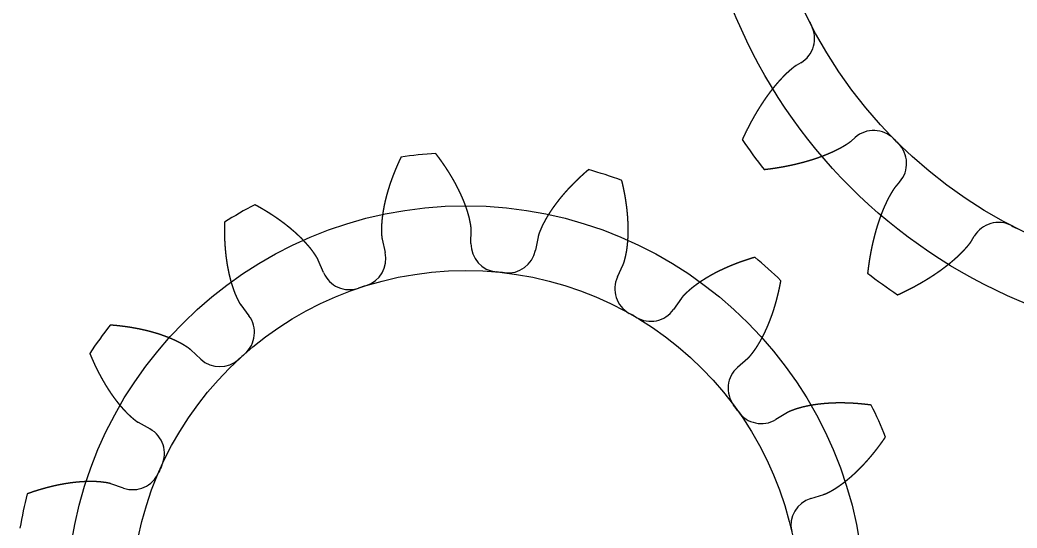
# Model space of a CAD drawing. Header units: centimetres. Extents: x -1.1 to 9, y -1.1 to 9.2.
# Drawn here: x -1.13 to 4.49, y 1.84 to 4.7 of the extents above; entities that cross this region are included whole.
import ezdxf

# ---------------------------------------------------------------- set-up
doc = ezdxf.new("R2010")
doc.units = ezdxf.units.CM
doc.header["$MEASUREMENT"] = 0
for name, color, linetype in [('Spur Gear (15 teeth)_Sketch1', 7, 'Continuous'), ('Spur Gear (15 teeth)_Sketch2', 7, 'Continuous'), ('Spur Gear (15 teeth)_Sketch3', 7, 'Continuous'), ('Spur Gear (20 teeth)_Sketch1', 7, 'Continuous'), ('Spur Gear (20 teeth)_Sketch3', 7, 'Continuous'), ('Untitled v2_Sketch1', 7, 'Continuous')]:
    doc.layers.add(name, color=color, linetype=linetype)

# ---------------------------------------------------------------- blocks, each defined once
blk = doc.blocks.new('SpurGear(20teeth)')
at = {"layer": 'Spur Gear (20 teeth)_Sketch1'}
blk.add_circle((0, 0), 2.6349, dxfattribs=at)
at = {"layer": 'Spur Gear (20 teeth)_Sketch3'}
blk.add_circle((0, 0), 3, dxfattribs=at)
blk = doc.blocks.new('SpurGear(15teeth)')
at = {"layer": 'Spur Gear (15 teeth)_Sketch1'}
for radius in [1.8849, 0.2]:
    blk.add_circle((0, 0), radius, dxfattribs=at)
blk.add_point((0, 0), dxfattribs=at)
at = {"layer": 'Spur Gear (15 teeth)_Sketch2'}
for p, q in [((1.8705, 0.2249), (2.0992, 0.2523)), ((1.8705, -0.2249), (1.8705, 0.2249)), ((1.8705, -0.2249), (2.0992, -0.2523))]:
    blk.add_line(p, q, dxfattribs=at)
blk.add_arc((0, 0), 2.55, 357.7877, 2.2123, dxfattribs=at)
for points in [[(2.0992, 0.2523), (2.1005, 0.2525), (2.1031, 0.2527), (2.1069, 0.253), (2.1121, 0.2532), (2.1185, 0.2531), (2.125, 0.2528), (2.1315, 0.2524), (2.138, 0.2519), (2.1445, 0.2514), (2.151, 0.2508), (2.1575, 0.2501), (2.164, 0.2494), (2.1705, 0.2485), (2.177, 0.2476), (2.1835, 0.2465), (2.19, 0.2454), (2.1966, 0.2442), (2.2031, 0.2429), (2.2096, 0.2416), (2.2161, 0.2402), (2.2226, 0.2388), (2.2291, 0.2373), (2.2356, 0.2357), (2.2421, 0.2341), (2.2486, 0.2324), (2.2551, 0.2306), (2.2616, 0.2288), (2.2681, 0.227), (2.2746, 0.225), (2.2811, 0.2231), (2.2876, 0.2211), (2.2941, 0.219), (2.3005, 0.2169), (2.307, 0.2147), (2.3135, 0.2124), (2.3199, 0.2102), (2.3264, 0.2078), (2.3328, 0.2054), (2.3393, 0.203), (2.3457, 0.2005), (2.3522, 0.198), (2.3586, 0.1955), (2.365, 0.1928), (2.3714, 0.1902), (2.3779, 0.1875), (2.3843, 0.1847), (2.3907, 0.1819), (2.397, 0.1791), (2.4034, 0.1762), (2.4098, 0.1733), (2.4162, 0.1703), (2.4226, 0.1673), (2.4289, 0.1642), (2.4353, 0.1611), (2.4416, 0.158), (2.4479, 0.1548), (2.4543, 0.1516), (2.4606, 0.1483), (2.4669, 0.145), (2.4732, 0.1417), (2.4795, 0.1383), (2.4858, 0.1349), (2.492, 0.1314), (2.4983, 0.1279), (2.5046, 0.1243), (2.5108, 0.1208), (2.5171, 0.1171), (2.5233, 0.1135), (2.5295, 0.1098), (2.5357, 0.106), (2.5407, 0.103), (2.5444, 0.1007), (2.5469, 0.0992), (2.5481, 0.0984)], [(2.0992, -0.2523), (2.1005, -0.2525), (2.1031, -0.2527), (2.1069, -0.253), (2.1121, -0.2532), (2.1185, -0.2531), (2.125, -0.2528), (2.1315, -0.2524), (2.138, -0.2519), (2.1445, -0.2514), (2.151, -0.2508), (2.1575, -0.2501), (2.164, -0.2494), (2.1705, -0.2485), (2.177, -0.2476), (2.1835, -0.2465), (2.19, -0.2454), (2.1966, -0.2442), (2.2031, -0.2429), (2.2096, -0.2416), (2.2161, -0.2402), (2.2226, -0.2388), (2.2291, -0.2373), (2.2356, -0.2357), (2.2421, -0.2341), (2.2486, -0.2324), (2.2551, -0.2306), (2.2616, -0.2288), (2.2681, -0.227), (2.2746, -0.225), (2.2811, -0.2231), (2.2876, -0.2211), (2.2941, -0.219), (2.3005, -0.2169), (2.307, -0.2147), (2.3135, -0.2124), (2.3199, -0.2102), (2.3264, -0.2078), (2.3328, -0.2054), (2.3393, -0.203), (2.3457, -0.2005), (2.3522, -0.198), (2.3586, -0.1955), (2.365, -0.1928), (2.3714, -0.1902), (2.3779, -0.1875), (2.3843, -0.1847), (2.3907, -0.1819), (2.397, -0.1791), (2.4034, -0.1762), (2.4098, -0.1733), (2.4162, -0.1703), (2.4226, -0.1673), (2.4289, -0.1642), (2.4353, -0.1611), (2.4416, -0.158), (2.4479, -0.1548), (2.4543, -0.1516), (2.4606, -0.1483), (2.4669, -0.145), (2.4732, -0.1417), (2.4795, -0.1383), (2.4858, -0.1349), (2.492, -0.1314), (2.4983, -0.1279), (2.5046, -0.1243), (2.5108, -0.1208), (2.5171, -0.1171), (2.5233, -0.1135), (2.5295, -0.1098), (2.5357, -0.106), (2.5407, -0.103), (2.5444, -0.1007), (2.5469, -0.0992), (2.5481, -0.0984)]]:
    blk.add_open_spline(points, degree=5, dxfattribs=at)
blk.add_point((0, 0), dxfattribs=at)
at = {"layer": 'Spur Gear (15 teeth)_Sketch3'}
blk.add_circle((0, 0), 2.25, dxfattribs=at)
blk.add_point((0, 0), dxfattribs=at)

msp = doc.modelspace()

# ---------------------------------------------------------------- linework, layer by layer
at = {"layer": 'Untitled v2_Sketch1'}
for p, q in [((3.2688, 4.4609, 1.4843), (3.243, 4.4456, 1.4843)), ((3.5522, 4.02, 1.4843), (3.5747, 4.0398, 1.4843)), ((3.8255, 3.789, 1.4843), (3.8057, 3.7665, 1.4843)), ((1.4087, 3.4422, 1.4843), (1.4098, 3.5191, 1.4843)), ((0.9079, 3.4664, 1.4843), (0.925, 3.3914, 1.4843)), ((1.787, 3.4795, 1.4843), (1.7721, 3.4041, 1.4843)), ((4.2313, 3.4572, 1.4843), (4.2466, 3.483, 1.4843)), ((0.5775, 3.2785, 1.4843), (0.5472, 3.3492, 1.4843)), ((2.2347, 3.2538, 1.4843), (2.2669, 3.3235, 1.4843)), ((0.1102, 3.0969, 1.4843), (0.1563, 3.0353, 1.4843)), ((2.5954, 3.1339, 1.4843), (2.5511, 3.0711, 1.4843)), ((-0.1153, 2.7908, 1.4843), (-0.1717, 2.8431, 1.4843)), ((2.9125, 2.7456, 1.4843), (2.9704, 2.7962, 1.4843)), ((3.1934, 2.4894, 1.4843), (3.1273, 2.45, 1.4843)), ((-0.4683, 2.4348, 1.4843), (-0.4012, 2.3973, 1.4843)), ((-0.5498, 2.0635, 1.4843), (-0.6226, 2.0883, 1.4843)), ((3.3252, 2.0057, 1.4843), (3.3986, 2.0284, 1.4843))]:
    msp.add_line(p, q, dxfattribs=at)
for centre, radius, start, end in [((3.1878, 4.5974, 1.4843), 0.1588, 300.6748, 27.3882), ((5.6683, 5.8826, 1.4843), 2.6349, 206.6118, 207.3882), ((3.6795, 3.9206, 1.4843), 0.1588, 44.6118, 131.3252), ((5.6683, 5.8826, 1.4843), 3.3, 214.1903, 217.8097), ((5.6683, 5.8826, 1.4843), 2.6349, 224.6118, 225.3882), ((3.7063, 3.8938, 1.4843), 0.1588, 318.6748, 45.3882), ((1.3783, 1.4051, 1.4843), 2.55, 93.7877, 98.2123), ((1.3783, 1.4051, 1.4843), 2.55, 69.7877, 74.2123), ((1.3783, 1.4051, 1.4843), 2.55, 117.7877, 122.2123), ((4.3832, 3.402, 1.4843), 0.1588, 62.6118, 149.3252), ((5.6683, 5.8826, 1.4843), 2.6349, 242.6118, 243.3882), ((1.5674, 3.44, 1.4843), 0.1588, 179.1755, 264.6898), ((0.7702, 3.3562, 1.4843), 0.1587, 287.3102, 12.8245), ((1.6164, 3.4348, 1.4843), 0.1588, 263.3102, 348.8245), ((1.3783, 1.4051, 1.4843), 2.55, 45.7877, 50.2123), ((0.7234, 3.341, 1.4843), 0.1588, 203.1755, 288.6898), ((1.3783, 1.4051, 1.4843), 1.8849, 83.3102, 84.6898), ((5.6683, 5.8826, 1.4843), 3.3, 232.1903, 235.8097), ((2.3787, 3.1871, 1.4843), 0.1587, 155.1755, 240.6898), ((1.3783, 1.4051, 1.4843), 1.8849, 107.3102, 108.6898), ((1.3783, 1.4051, 1.4843), 1.8849, 59.3102, 60.6898), ((2.4213, 3.1625, 1.4843), 0.1587, 239.3102, 324.8245), ((1.3783, 1.4051, 1.4843), 2.55, 141.7877, 146.2123), ((0.0292, 2.9402, 1.4843), 0.1587, 311.3102, 36.8245), ((1.3783, 1.4051, 1.4843), 1.8849, 131.3102, 132.6898), ((-0.0074, 2.9072, 1.4843), 0.1588, 227.1755, 312.6898), ((3.0171, 2.6261, 1.4843), 0.1587, 131.1755, 216.6898), ((1.3783, 1.4051, 1.4843), 1.8849, 35.3102, 36.6898), ((1.3783, 1.4051, 1.4843), 2.55, 21.7877, 26.2123), ((3.046, 2.5863, 1.4843), 0.1588, 215.3102, 300.8245), ((-0.4786, 2.2587, 1.4843), 0.1587, 335.3102, 60.8245), ((-0.4986, 2.2138, 1.4843), 0.1588, 251.1755, 336.6898), ((1.3783, 1.4051, 1.4843), 1.8849, 155.3102, 156.6898), ((1.3783, 1.4051, 1.4843), 2.55, 165.7877, 170.2123), ((3.372, 1.854, 1.4843), 0.1588, 107.1755, 192.6898)]:
    msp.add_arc(centre, radius, start, end, dxfattribs=at)
for points in [[(3.243, 4.4456, 1.4843), (3.2417, 4.4449, 1.4843), (3.2393, 4.4434, 1.4843), (3.2358, 4.4411, 1.4843), (3.2311, 4.4378, 1.4843), (3.2255, 4.4335, 1.4843), (3.22, 4.429, 1.4843), (3.2145, 4.4244, 1.4843), (3.2091, 4.4197, 1.4843), (3.2037, 4.415, 1.4843), (3.1984, 4.4103, 1.4843), (3.1931, 4.4055, 1.4843), (3.1878, 4.4006, 1.4843), (3.1826, 4.3957, 1.4843), (3.1775, 4.3906, 1.4843), (3.1724, 4.3855, 1.4843), (3.1674, 4.3803, 1.4843), (3.1624, 4.3751, 1.4843), (3.1574, 4.3698, 1.4843), (3.1525, 4.3645, 1.4843), (3.1476, 4.3591, 1.4843), (3.1427, 4.3537, 1.4843), (3.1379, 4.3482, 1.4843), (3.1331, 4.3427, 1.4843), (3.1284, 4.3371, 1.4843), (3.1237, 4.3315, 1.4843), (3.119, 4.3258, 1.4843), (3.1144, 4.3201, 1.4843), (3.1098, 4.3144, 1.4843), (3.1053, 4.3086, 1.4843), (3.1007, 4.3028, 1.4843), (3.0962, 4.2969, 1.4843), (3.0918, 4.291, 1.4843), (3.0874, 4.285, 1.4843), (3.083, 4.2791, 1.4843), (3.0786, 4.273, 1.4843), (3.0743, 4.267, 1.4843), (3.07, 4.2609, 1.4843), (3.0657, 4.2548, 1.4843), (3.0615, 4.2486, 1.4843), (3.0573, 4.2424, 1.4843), (3.0531, 4.2362, 1.4843), (3.049, 4.2299, 1.4843), (3.0449, 4.2236, 1.4843), (3.0408, 4.2173, 1.4843), (3.0367, 4.2109, 1.4843), (3.0327, 4.2045, 1.4843), (3.0287, 4.1981, 1.4843), (3.0248, 4.1916, 1.4843), (3.0208, 4.1852, 1.4843), (3.0169, 4.1786, 1.4843), (3.0131, 4.1721, 1.4843), (3.0092, 4.1655, 1.4843), (3.0054, 4.1589, 1.4843), (3.0017, 4.1523, 1.4843), (2.9979, 4.1456, 1.4843), (2.9942, 4.1389, 1.4843), (2.9905, 4.1322, 1.4843), (2.9868, 4.1254, 1.4843), (2.9832, 4.1187, 1.4843), (2.9796, 4.1118, 1.4843), (2.976, 4.105, 1.4843), (2.9725, 4.0982, 1.4843), (2.969, 4.0913, 1.4843), (2.9655, 4.0844, 1.4843), (2.962, 4.0774, 1.4843), (2.9586, 4.0705, 1.4843), (2.9552, 4.0635, 1.4843), (2.9518, 4.0565, 1.4843), (2.9485, 4.0494, 1.4843), (2.9452, 4.0424, 1.4843), (2.9425, 4.0367, 1.4843), (2.9406, 4.0324, 1.4843), (2.9393, 4.0296, 1.4843), (2.9386, 4.0282, 1.4843)], [(3.0611, 3.8595, 1.4843), (3.0627, 3.8597, 1.4843), (3.0658, 3.8601, 1.4843), (3.0705, 3.8606, 1.4843), (3.0767, 3.8614, 1.4843), (3.0844, 3.8623, 1.4843), (3.0921, 3.8633, 1.4843), (3.0998, 3.8644, 1.4843), (3.1075, 3.8655, 1.4843), (3.1152, 3.8666, 1.4843), (3.1229, 3.8677, 1.4843), (3.1305, 3.8689, 1.4843), (3.1382, 3.8701, 1.4843), (3.1458, 3.8714, 1.4843), (3.1534, 3.8726, 1.4843), (3.161, 3.874, 1.4843), (3.1686, 3.8753, 1.4843), (3.1761, 3.8767, 1.4843), (3.1836, 3.8782, 1.4843), (3.1911, 3.8796, 1.4843), (3.1986, 3.8811, 1.4843), (3.2061, 3.8827, 1.4843), (3.2136, 3.8842, 1.4843), (3.221, 3.8859, 1.4843), (3.2285, 3.8875, 1.4843), (3.2359, 3.8892, 1.4843), (3.2432, 3.8909, 1.4843), (3.2506, 3.8927, 1.4843), (3.2579, 3.8945, 1.4843), (3.2653, 3.8964, 1.4843), (3.2726, 3.8982, 1.4843), (3.2799, 3.9002, 1.4843), (3.2871, 3.9021, 1.4843), (3.2944, 3.9041, 1.4843), (3.3016, 3.9062, 1.4843), (3.3088, 3.9082, 1.4843), (3.3159, 3.9104, 1.4843), (3.3231, 3.9125, 1.4843), (3.3302, 3.9147, 1.4843), (3.3373, 3.917, 1.4843), (3.3444, 3.9193, 1.4843), (3.3514, 3.9216, 1.4843), (3.3584, 3.924, 1.4843), (3.3654, 3.9264, 1.4843), (3.3724, 3.9288, 1.4843), (3.3793, 3.9314, 1.4843), (3.3863, 3.9339, 1.4843), (3.3931, 3.9365, 1.4843), (3.4, 3.9391, 1.4843), (3.4068, 3.9418, 1.4843), (3.4136, 3.9446, 1.4843), (3.4204, 3.9473, 1.4843), (3.4271, 3.9502, 1.4843), (3.4338, 3.9531, 1.4843), (3.4404, 3.956, 1.4843), (3.4471, 3.959, 1.4843), (3.4537, 3.962, 1.4843), (3.4602, 3.9651, 1.4843), (3.4667, 3.9682, 1.4843), (3.4732, 3.9714, 1.4843), (3.4797, 3.9747, 1.4843), (3.486, 3.978, 1.4843), (3.4924, 3.9814, 1.4843), (3.4986, 3.9849, 1.4843), (3.5048, 3.9885, 1.4843), (3.511, 3.9921, 1.4843), (3.5171, 3.9958, 1.4843), (3.5232, 3.9995, 1.4843), (3.5293, 4.0032, 1.4843), (3.5353, 4.0071, 1.4843), (3.5411, 4.0111, 1.4843), (3.5457, 4.0145, 1.4843), (3.549, 4.0172, 1.4843), (3.5511, 4.019, 1.4843), (3.5522, 4.02, 1.4843)], [(1.4098, 3.5191, 1.4843), (1.4098, 3.5204, 1.4843), (1.4098, 3.523, 1.4843), (1.4097, 3.5269, 1.4843), (1.4093, 3.532, 1.4843), (1.4086, 3.5385, 1.4843), (1.4076, 3.5449, 1.4843), (1.4065, 3.5513, 1.4843), (1.4054, 3.5577, 1.4843), (1.4041, 3.5641, 1.4843), (1.4029, 3.5705, 1.4843), (1.4015, 3.5769, 1.4843), (1.4001, 3.5833, 1.4843), (1.3986, 3.5897, 1.4843), (1.3969, 3.596, 1.4843), (1.3952, 3.6024, 1.4843), (1.3934, 3.6088, 1.4843), (1.3915, 3.6151, 1.4843), (1.3896, 3.6215, 1.4843), (1.3876, 3.6278, 1.4843), (1.3856, 3.6341, 1.4843), (1.3834, 3.6405, 1.4843), (1.3813, 3.6468, 1.4843), (1.379, 3.6531, 1.4843), (1.3767, 3.6594, 1.4843), (1.3744, 3.6657, 1.4843), (1.3719, 3.6719, 1.4843), (1.3695, 3.6782, 1.4843), (1.3669, 3.6845, 1.4843), (1.3643, 3.6907, 1.4843), (1.3617, 3.697, 1.4843), (1.359, 3.7032, 1.4843), (1.3563, 3.7094, 1.4843), (1.3535, 3.7157, 1.4843), (1.3506, 3.7219, 1.4843), (1.3477, 3.7281, 1.4843), (1.3448, 3.7343, 1.4843), (1.3418, 3.7404, 1.4843), (1.3388, 3.7466, 1.4843), (1.3357, 3.7528, 1.4843), (1.3325, 3.7589, 1.4843), (1.3294, 3.765, 1.4843), (1.3261, 3.7712, 1.4843), (1.3229, 3.7773, 1.4843), (1.3195, 3.7834, 1.4843), (1.3162, 3.7895, 1.4843), (1.3128, 3.7956, 1.4843), (1.3093, 3.8016, 1.4843), (1.3058, 3.8077, 1.4843), (1.3023, 3.8138, 1.4843), (1.2987, 3.8198, 1.4843), (1.2951, 3.8258, 1.4843), (1.2914, 3.8318, 1.4843), (1.2877, 3.8378, 1.4843), (1.284, 3.8438, 1.4843), (1.2802, 3.8498, 1.4843), (1.2764, 3.8558, 1.4843), (1.2725, 3.8617, 1.4843), (1.2686, 3.8677, 1.4843), (1.2646, 3.8736, 1.4843), (1.2607, 3.8795, 1.4843), (1.2566, 3.8854, 1.4843), (1.2526, 3.8913, 1.4843), (1.2485, 3.8972, 1.4843), (1.2443, 3.9031, 1.4843), (1.2401, 3.9089, 1.4843), (1.2359, 3.9147, 1.4843), (1.2317, 3.9206, 1.4843), (1.2274, 3.9264, 1.4843), (1.223, 3.9322, 1.4843), (1.2187, 3.938, 1.4843), (1.2152, 3.9426, 1.4843), (1.2125, 3.946, 1.4843), (1.2107, 3.9483, 1.4843), (1.2098, 3.9495, 1.4843)], [(1.014, 3.9289, 1.4843), (1.0134, 3.9276, 1.4843), (1.0121, 3.925, 1.4843), (1.0103, 3.921, 1.4843), (1.0078, 3.9158, 1.4843), (1.0047, 3.9092, 1.4843), (1.0017, 3.9027, 1.4843), (0.9987, 3.8961, 1.4843), (0.9957, 3.8895, 1.4843), (0.9928, 3.8829, 1.4843), (0.99, 3.8763, 1.4843), (0.9871, 3.8697, 1.4843), (0.9843, 3.8631, 1.4843), (0.9816, 3.8565, 1.4843), (0.9789, 3.8499, 1.4843), (0.9762, 3.8433, 1.4843), (0.9736, 3.8367, 1.4843), (0.971, 3.83, 1.4843), (0.9684, 3.8234, 1.4843), (0.9659, 3.8168, 1.4843), (0.9635, 3.8101, 1.4843), (0.9611, 3.8035, 1.4843), (0.9587, 3.7969, 1.4843), (0.9564, 3.7902, 1.4843), (0.9541, 3.7836, 1.4843), (0.9518, 3.7769, 1.4843), (0.9496, 3.7703, 1.4843), (0.9475, 3.7636, 1.4843), (0.9453, 3.757, 1.4843), (0.9433, 3.7503, 1.4843), (0.9413, 3.7436, 1.4843), (0.9393, 3.737, 1.4843), (0.9374, 3.7303, 1.4843), (0.9355, 3.7236, 1.4843), (0.9336, 3.717, 1.4843), (0.9318, 3.7103, 1.4843), (0.9301, 3.7036, 1.4843), (0.9284, 3.697, 1.4843), (0.9268, 3.6903, 1.4843), (0.9252, 3.6837, 1.4843), (0.9236, 3.677, 1.4843), (0.9221, 3.6703, 1.4843), (0.9207, 3.6637, 1.4843), (0.9193, 3.657, 1.4843), (0.918, 3.6503, 1.4843), (0.9167, 3.6437, 1.4843), (0.9155, 3.637, 1.4843), (0.9143, 3.6304, 1.4843), (0.9132, 3.6237, 1.4843), (0.9121, 3.6171, 1.4843), (0.9111, 3.6104, 1.4843), (0.9102, 3.6038, 1.4843), (0.9093, 3.5972, 1.4843), (0.9085, 3.5905, 1.4843), (0.9077, 3.5839, 1.4843), (0.907, 3.5773, 1.4843), (0.9064, 3.5707, 1.4843), (0.9058, 3.5641, 1.4843), (0.9053, 3.5575, 1.4843), (0.9049, 3.5509, 1.4843), (0.9045, 3.5443, 1.4843), (0.9042, 3.5377, 1.4843), (0.9041, 3.5311, 1.4843), (0.904, 3.5246, 1.4843), (0.904, 3.5181, 1.4843), (0.9041, 3.5115, 1.4843), (0.9042, 3.505, 1.4843), (0.9044, 3.4985, 1.4843), (0.9047, 3.492, 1.4843), (0.9051, 3.4855, 1.4843), (0.9057, 3.4791, 1.4843), (0.9064, 3.474, 1.4843), (0.9071, 3.4702, 1.4843), (0.9076, 3.4676, 1.4843), (0.9079, 3.4664, 1.4843)], [(2.0721, 3.8589, 1.4843), (2.071, 3.8579, 1.4843), (2.0687, 3.856, 1.4843), (2.0654, 3.8532, 1.4843), (2.061, 3.8494, 1.4843), (2.0555, 3.8447, 1.4843), (2.0501, 3.8399, 1.4843), (2.0447, 3.8351, 1.4843), (2.0393, 3.8303, 1.4843), (2.034, 3.8255, 1.4843), (2.0287, 3.8206, 1.4843), (2.0234, 3.8157, 1.4843), (2.0182, 3.8108, 1.4843), (2.013, 3.8059, 1.4843), (2.0078, 3.801, 1.4843), (2.0027, 3.796, 1.4843), (1.9976, 3.791, 1.4843), (1.9925, 3.786, 1.4843), (1.9875, 3.781, 1.4843), (1.9825, 3.776, 1.4843), (1.9776, 3.7709, 1.4843), (1.9727, 3.7658, 1.4843), (1.9678, 3.7607, 1.4843), (1.963, 3.7556, 1.4843), (1.9582, 3.7505, 1.4843), (1.9534, 3.7453, 1.4843), (1.9487, 3.7401, 1.4843), (1.944, 3.7349, 1.4843), (1.9394, 3.7297, 1.4843), (1.9348, 3.7245, 1.4843), (1.9302, 3.7192, 1.4843), (1.9257, 3.7139, 1.4843), (1.9212, 3.7086, 1.4843), (1.9168, 3.7033, 1.4843), (1.9124, 3.698, 1.4843), (1.9081, 3.6926, 1.4843), (1.9038, 3.6872, 1.4843), (1.8995, 3.6818, 1.4843), (1.8953, 3.6764, 1.4843), (1.8911, 3.6709, 1.4843), (1.887, 3.6655, 1.4843), (1.8829, 3.66, 1.4843), (1.8789, 3.6545, 1.4843), (1.8749, 3.649, 1.4843), (1.871, 3.6434, 1.4843), (1.8671, 3.6379, 1.4843), (1.8633, 3.6323, 1.4843), (1.8595, 3.6267, 1.4843), (1.8558, 3.6211, 1.4843), (1.8521, 3.6154, 1.4843), (1.8485, 3.6098, 1.4843), (1.8449, 3.6041, 1.4843), (1.8414, 3.5984, 1.4843), (1.838, 3.5927, 1.4843), (1.8346, 3.5869, 1.4843), (1.8313, 3.5812, 1.4843), (1.828, 3.5754, 1.4843), (1.8248, 3.5696, 1.4843), (1.8217, 3.5638, 1.4843), (1.8186, 3.5579, 1.4843), (1.8155, 3.552, 1.4843), (1.8126, 3.5461, 1.4843), (1.8098, 3.5402, 1.4843), (1.8071, 3.5343, 1.4843), (1.8044, 3.5283, 1.4843), (1.8019, 3.5223, 1.4843), (1.7994, 3.5163, 1.4843), (1.7969, 3.5102, 1.4843), (1.7945, 3.5042, 1.4843), (1.7922, 3.4981, 1.4843), (1.7901, 3.492, 1.4843), (1.7887, 3.487, 1.4843), (1.7878, 3.4833, 1.4843), (1.7872, 3.4808, 1.4843), (1.787, 3.4795, 1.4843)], [(2.2669, 3.3235, 1.4843), (2.2675, 3.3247, 1.4843), (2.2685, 3.3271, 1.4843), (2.27, 3.3307, 1.4843), (2.2718, 3.3355, 1.4843), (2.2737, 3.3417, 1.4843), (2.2754, 3.3479, 1.4843), (2.277, 3.3542, 1.4843), (2.2786, 3.3606, 1.4843), (2.2801, 3.3669, 1.4843), (2.2815, 3.3733, 1.4843), (2.2829, 3.3797, 1.4843), (2.2842, 3.3861, 1.4843), (2.2854, 3.3925, 1.4843), (2.2865, 3.399, 1.4843), (2.2875, 3.4055, 1.4843), (2.2884, 3.4121, 1.4843), (2.2893, 3.4187, 1.4843), (2.2901, 3.4252, 1.4843), (2.2909, 3.4318, 1.4843), (2.2916, 3.4385, 1.4843), (2.2922, 3.4451, 1.4843), (2.2928, 3.4517, 1.4843), (2.2933, 3.4584, 1.4843), (2.2938, 3.4651, 1.4843), (2.2942, 3.4718, 1.4843), (2.2945, 3.4785, 1.4843), (2.2948, 3.4853, 1.4843), (2.295, 3.492, 1.4843), (2.2952, 3.4988, 1.4843), (2.2953, 3.5056, 1.4843), (2.2954, 3.5124, 1.4843), (2.2954, 3.5192, 1.4843), (2.2954, 3.526, 1.4843), (2.2953, 3.5328, 1.4843), (2.2952, 3.5397, 1.4843), (2.2951, 3.5465, 1.4843), (2.2948, 3.5534, 1.4843), (2.2946, 3.5602, 1.4843), (2.2942, 3.5671, 1.4843), (2.2939, 3.574, 1.4843), (2.2935, 3.5809, 1.4843), (2.293, 3.5878, 1.4843), (2.2925, 3.5947, 1.4843), (2.292, 3.6017, 1.4843), (2.2914, 3.6086, 1.4843), (2.2907, 3.6155, 1.4843), (2.2901, 3.6225, 1.4843), (2.2893, 3.6295, 1.4843), (2.2886, 3.6364, 1.4843), (2.2877, 3.6434, 1.4843), (2.2869, 3.6504, 1.4843), (2.286, 3.6574, 1.4843), (2.285, 3.6643, 1.4843), (2.2841, 3.6713, 1.4843), (2.283, 3.6783, 1.4843), (2.282, 3.6854, 1.4843), (2.2809, 3.6924, 1.4843), (2.2797, 3.6994, 1.4843), (2.2785, 3.7064, 1.4843), (2.2773, 3.7134, 1.4843), (2.276, 3.7205, 1.4843), (2.2747, 3.7275, 1.4843), (2.2733, 3.7345, 1.4843), (2.2719, 3.7416, 1.4843), (2.2705, 3.7486, 1.4843), (2.269, 3.7557, 1.4843), (2.2675, 3.7627, 1.4843), (2.2659, 3.7698, 1.4843), (2.2643, 3.7768, 1.4843), (2.2627, 3.7839, 1.4843), (2.2614, 3.7896, 1.4843), (2.2603, 3.7938, 1.4843), (2.2596, 3.7966, 1.4843), (2.2593, 3.798, 1.4843)], [(3.8057, 3.7665, 1.4843), (3.8048, 3.7654, 1.4843), (3.8029, 3.7632, 1.4843), (3.8003, 3.7599, 1.4843), (3.7969, 3.7554, 1.4843), (3.7928, 3.7495, 1.4843), (3.789, 3.7436, 1.4843), (3.7852, 3.7375, 1.4843), (3.7815, 3.7314, 1.4843), (3.7779, 3.7253, 1.4843), (3.7742, 3.7191, 1.4843), (3.7707, 3.7129, 1.4843), (3.7672, 3.7066, 1.4843), (3.7638, 3.7003, 1.4843), (3.7604, 3.6939, 1.4843), (3.7572, 3.6875, 1.4843), (3.754, 3.681, 1.4843), (3.7509, 3.6745, 1.4843), (3.7478, 3.6679, 1.4843), (3.7447, 3.6613, 1.4843), (3.7417, 3.6547, 1.4843), (3.7388, 3.6481, 1.4843), (3.7359, 3.6414, 1.4843), (3.7331, 3.6346, 1.4843), (3.7303, 3.6279, 1.4843), (3.7276, 3.6211, 1.4843), (3.7249, 3.6143, 1.4843), (3.7222, 3.6074, 1.4843), (3.7196, 3.6005, 1.4843), (3.7171, 3.5936, 1.4843), (3.7146, 3.5867, 1.4843), (3.7121, 3.5797, 1.4843), (3.7097, 3.5727, 1.4843), (3.7073, 3.5657, 1.4843), (3.705, 3.5586, 1.4843), (3.7027, 3.5516, 1.4843), (3.7005, 3.5445, 1.4843), (3.6983, 3.5373, 1.4843), (3.6961, 3.5302, 1.4843), (3.694, 3.523, 1.4843), (3.6919, 3.5158, 1.4843), (3.6899, 3.5086, 1.4843), (3.6879, 3.5014, 1.4843), (3.6859, 3.4941, 1.4843), (3.684, 3.4868, 1.4843), (3.6821, 3.4795, 1.4843), (3.6803, 3.4722, 1.4843), (3.6784, 3.4649, 1.4843), (3.6767, 3.4575, 1.4843), (3.6749, 3.4501, 1.4843), (3.6733, 3.4427, 1.4843), (3.6716, 3.4353, 1.4843), (3.67, 3.4278, 1.4843), (3.6684, 3.4204, 1.4843), (3.6669, 3.4129, 1.4843), (3.6654, 3.4054, 1.4843), (3.6639, 3.3979, 1.4843), (3.6625, 3.3904, 1.4843), (3.6611, 3.3828, 1.4843), (3.6597, 3.3752, 1.4843), (3.6584, 3.3677, 1.4843), (3.6571, 3.3601, 1.4843), (3.6558, 3.3524, 1.4843), (3.6546, 3.3448, 1.4843), (3.6534, 3.3372, 1.4843), (3.6523, 3.3295, 1.4843), (3.6512, 3.3218, 1.4843), (3.6501, 3.3141, 1.4843), (3.6491, 3.3064, 1.4843), (3.6481, 3.2987, 1.4843), (3.6471, 3.2909, 1.4843), (3.6464, 3.2847, 1.4843), (3.6458, 3.2801, 1.4843), (3.6454, 3.277, 1.4843), (3.6453, 3.2754, 1.4843)], [(0.5472, 3.3492, 1.4843), (0.5467, 3.3504, 1.4843), (0.5456, 3.3527, 1.4843), (0.544, 3.3562, 1.4843), (0.5415, 3.3608, 1.4843), (0.5382, 3.3663, 1.4843), (0.5347, 3.3718, 1.4843), (0.5311, 3.3772, 1.4843), (0.5275, 3.3826, 1.4843), (0.5237, 3.3879, 1.4843), (0.52, 3.3933, 1.4843), (0.5162, 3.3986, 1.4843), (0.5123, 3.4038, 1.4843), (0.5083, 3.4091, 1.4843), (0.5042, 3.4142, 1.4843), (0.5, 3.4193, 1.4843), (0.4958, 3.4244, 1.4843), (0.4915, 3.4294, 1.4843), (0.4871, 3.4344, 1.4843), (0.4827, 3.4394, 1.4843), (0.4783, 3.4444, 1.4843), (0.4738, 3.4493, 1.4843), (0.4692, 3.4542, 1.4843), (0.4646, 3.459, 1.4843), (0.4599, 3.4638, 1.4843), (0.4552, 3.4686, 1.4843), (0.4505, 3.4734, 1.4843), (0.4456, 3.4781, 1.4843), (0.4408, 3.4828, 1.4843), (0.4359, 3.4875, 1.4843), (0.4309, 3.4921, 1.4843), (0.4259, 3.4967, 1.4843), (0.4209, 3.5013, 1.4843), (0.4158, 3.5058, 1.4843), (0.4107, 3.5103, 1.4843), (0.4055, 3.5148, 1.4843), (0.4003, 3.5193, 1.4843), (0.3951, 3.5237, 1.4843), (0.3898, 3.5281, 1.4843), (0.3845, 3.5325, 1.4843), (0.3791, 3.5368, 1.4843), (0.3737, 3.5411, 1.4843), (0.3683, 3.5454, 1.4843), (0.3628, 3.5497, 1.4843), (0.3573, 3.5539, 1.4843), (0.3517, 3.5581, 1.4843), (0.3461, 3.5623, 1.4843), (0.3405, 3.5664, 1.4843), (0.3348, 3.5705, 1.4843), (0.3292, 3.5746, 1.4843), (0.3234, 3.5787, 1.4843), (0.3177, 3.5827, 1.4843), (0.3119, 3.5867, 1.4843), (0.3061, 3.5907, 1.4843), (0.3002, 3.5946, 1.4843), (0.2943, 3.5985, 1.4843), (0.2884, 3.6024, 1.4843), (0.2824, 3.6063, 1.4843), (0.2764, 3.6101, 1.4843), (0.2704, 3.614, 1.4843), (0.2644, 3.6177, 1.4843), (0.2583, 3.6215, 1.4843), (0.2522, 3.6252, 1.4843), (0.246, 3.6289, 1.4843), (0.2399, 3.6326, 1.4843), (0.2337, 3.6362, 1.4843), (0.2274, 3.6399, 1.4843), (0.2212, 3.6435, 1.4843), (0.2149, 3.647, 1.4843), (0.2086, 3.6506, 1.4843), (0.2023, 3.6541, 1.4843), (0.1972, 3.6569, 1.4843), (0.1933, 3.6589, 1.4843), (0.1908, 3.6603, 1.4843), (0.1895, 3.661, 1.4843)], [(0.019, 3.5626, 1.4843), (0.0189, 3.5611, 1.4843), (0.0189, 3.5582, 1.4843), (0.0187, 3.5538, 1.4843), (0.0186, 3.548, 1.4843), (0.0185, 3.5408, 1.4843), (0.0184, 3.5336, 1.4843), (0.0183, 3.5263, 1.4843), (0.0183, 3.5191, 1.4843), (0.0183, 3.5119, 1.4843), (0.0184, 3.5047, 1.4843), (0.0185, 3.4975, 1.4843), (0.0186, 3.4904, 1.4843), (0.0188, 3.4832, 1.4843), (0.019, 3.4761, 1.4843), (0.0193, 3.4689, 1.4843), (0.0195, 3.4618, 1.4843), (0.0199, 3.4547, 1.4843), (0.0202, 3.4476, 1.4843), (0.0207, 3.4406, 1.4843), (0.0211, 3.4335, 1.4843), (0.0216, 3.4264, 1.4843), (0.0221, 3.4194, 1.4843), (0.0227, 3.4124, 1.4843), (0.0233, 3.4054, 1.4843), (0.024, 3.3984, 1.4843), (0.0247, 3.3914, 1.4843), (0.0254, 3.3845, 1.4843), (0.0262, 3.3775, 1.4843), (0.027, 3.3706, 1.4843), (0.0279, 3.3637, 1.4843), (0.0288, 3.3568, 1.4843), (0.0297, 3.3499, 1.4843), (0.0307, 3.3431, 1.4843), (0.0317, 3.3363, 1.4843), (0.0328, 3.3294, 1.4843), (0.0339, 3.3226, 1.4843), (0.0351, 3.3159, 1.4843), (0.0363, 3.3091, 1.4843), (0.0376, 3.3024, 1.4843), (0.0389, 3.2956, 1.4843), (0.0402, 3.289, 1.4843), (0.0416, 3.2823, 1.4843), (0.0431, 3.2756, 1.4843), (0.0445, 3.269, 1.4843), (0.0461, 3.2624, 1.4843), (0.0477, 3.2558, 1.4843), (0.0493, 3.2493, 1.4843), (0.051, 3.2427, 1.4843), (0.0527, 3.2362, 1.4843), (0.0545, 3.2298, 1.4843), (0.0563, 3.2233, 1.4843), (0.0582, 3.2169, 1.4843), (0.0602, 3.2105, 1.4843), (0.0622, 3.2041, 1.4843), (0.0642, 3.1978, 1.4843), (0.0664, 3.1915, 1.4843), (0.0685, 3.1852, 1.4843), (0.0707, 3.179, 1.4843), (0.073, 3.1728, 1.4843), (0.0754, 3.1666, 1.4843), (0.0778, 3.1605, 1.4843), (0.0803, 3.1544, 1.4843), (0.0829, 3.1484, 1.4843), (0.0856, 3.1425, 1.4843), (0.0883, 3.1366, 1.4843), (0.0911, 3.1307, 1.4843), (0.0939, 3.1248, 1.4843), (0.0968, 3.119, 1.4843), (0.0998, 3.1132, 1.4843), (0.103, 3.1076, 1.4843), (0.1057, 3.1032, 1.4843), (0.1079, 3.1, 1.4843), (0.1094, 3.0979, 1.4843), (0.1102, 3.0969, 1.4843)], [(3.8139, 3.1529, 1.4843), (3.8153, 3.1535, 1.4843), (3.8182, 3.1548, 1.4843), (3.8224, 3.1568, 1.4843), (3.8281, 3.1594, 1.4843), (3.8352, 3.1627, 1.4843), (3.8422, 3.1661, 1.4843), (3.8492, 3.1695, 1.4843), (3.8562, 3.1729, 1.4843), (3.8632, 3.1763, 1.4843), (3.8701, 3.1797, 1.4843), (3.877, 3.1832, 1.4843), (3.8839, 3.1868, 1.4843), (3.8908, 3.1903, 1.4843), (3.8976, 3.1939, 1.4843), (3.9044, 3.1975, 1.4843), (3.9112, 3.2011, 1.4843), (3.9179, 3.2048, 1.4843), (3.9246, 3.2085, 1.4843), (3.9313, 3.2122, 1.4843), (3.938, 3.2159, 1.4843), (3.9446, 3.2197, 1.4843), (3.9512, 3.2235, 1.4843), (3.9578, 3.2273, 1.4843), (3.9644, 3.2312, 1.4843), (3.9709, 3.2351, 1.4843), (3.9774, 3.239, 1.4843), (3.9838, 3.243, 1.4843), (3.9903, 3.247, 1.4843), (3.9967, 3.251, 1.4843), (4.003, 3.255, 1.4843), (4.0094, 3.2591, 1.4843), (4.0157, 3.2632, 1.4843), (4.0219, 3.2674, 1.4843), (4.0281, 3.2715, 1.4843), (4.0343, 3.2757, 1.4843), (4.0405, 3.28, 1.4843), (4.0466, 3.2842, 1.4843), (4.0527, 3.2885, 1.4843), (4.0588, 3.2929, 1.4843), (4.0648, 3.2972, 1.4843), (4.0708, 3.3016, 1.4843), (4.0767, 3.306, 1.4843), (4.0826, 3.3105, 1.4843), (4.0885, 3.315, 1.4843), (4.0943, 3.3195, 1.4843), (4.1001, 3.3241, 1.4843), (4.1059, 3.3287, 1.4843), (4.1116, 3.3333, 1.4843), (4.1172, 3.338, 1.4843), (4.1228, 3.3427, 1.4843), (4.1284, 3.3474, 1.4843), (4.1339, 3.3522, 1.4843), (4.1394, 3.357, 1.4843), (4.1448, 3.3619, 1.4843), (4.1502, 3.3667, 1.4843), (4.1555, 3.3717, 1.4843), (4.1608, 3.3766, 1.4843), (4.1661, 3.3816, 1.4843), (4.1712, 3.3867, 1.4843), (4.1764, 3.3917, 1.4843), (4.1814, 3.3969, 1.4843), (4.1863, 3.4021, 1.4843), (4.1912, 3.4073, 1.4843), (4.196, 3.4127, 1.4843), (4.2008, 3.418, 1.4843), (4.2055, 3.4234, 1.4843), (4.2101, 3.4288, 1.4843), (4.2147, 3.4342, 1.4843), (4.2192, 3.4397, 1.4843), (4.2236, 3.4454, 1.4843), (4.2268, 3.45, 1.4843), (4.2291, 3.4536, 1.4843), (4.2306, 3.456, 1.4843), (4.2313, 3.4572, 1.4843)], [(3.0101, 3.3645, 1.4843), (3.0087, 3.3641, 1.4843), (3.006, 3.3633, 1.4843), (3.0018, 3.3621, 1.4843), (2.9962, 3.3604, 1.4843), (2.9893, 3.3583, 1.4843), (2.9824, 3.3562, 1.4843), (2.9755, 3.354, 1.4843), (2.9686, 3.3518, 1.4843), (2.9618, 3.3495, 1.4843), (2.9549, 3.3472, 1.4843), (2.9481, 3.3449, 1.4843), (2.9414, 3.3426, 1.4843), (2.9346, 3.3402, 1.4843), (2.9279, 3.3378, 1.4843), (2.9212, 3.3354, 1.4843), (2.9145, 3.3329, 1.4843), (2.9079, 3.3304, 1.4843), (2.9012, 3.3278, 1.4843), (2.8946, 3.3252, 1.4843), (2.888, 3.3226, 1.4843), (2.8815, 3.32, 1.4843), (2.875, 3.3173, 1.4843), (2.8685, 3.3146, 1.4843), (2.862, 3.3118, 1.4843), (2.8556, 3.3091, 1.4843), (2.8491, 3.3062, 1.4843), (2.8427, 3.3034, 1.4843), (2.8364, 3.3005, 1.4843), (2.8301, 3.2976, 1.4843), (2.8238, 3.2946, 1.4843), (2.8175, 3.2917, 1.4843), (2.8112, 3.2886, 1.4843), (2.805, 3.2856, 1.4843), (2.7988, 3.2825, 1.4843), (2.7927, 3.2793, 1.4843), (2.7866, 3.2762, 1.4843), (2.7805, 3.273, 1.4843), (2.7744, 3.2697, 1.4843), (2.7684, 3.2665, 1.4843), (2.7624, 3.2631, 1.4843), (2.7565, 3.2598, 1.4843), (2.7506, 3.2564, 1.4843), (2.7447, 3.253, 1.4843), (2.7388, 3.2495, 1.4843), (2.733, 3.246, 1.4843), (2.7273, 3.2425, 1.4843), (2.7215, 3.2389, 1.4843), (2.7159, 3.2353, 1.4843), (2.7102, 3.2316, 1.4843), (2.7046, 3.2279, 1.4843), (2.699, 3.2242, 1.4843), (2.6935, 3.2204, 1.4843), (2.688, 3.2166, 1.4843), (2.6826, 3.2127, 1.4843), (2.6772, 3.2088, 1.4843), (2.6719, 3.2048, 1.4843), (2.6666, 3.2008, 1.4843), (2.6613, 3.1968, 1.4843), (2.6561, 3.1927, 1.4843), (2.651, 3.1886, 1.4843), (2.6459, 3.1844, 1.4843), (2.6409, 3.1801, 1.4843), (2.636, 3.1758, 1.4843), (2.6312, 3.1714, 1.4843), (2.6264, 3.1669, 1.4843), (2.6217, 3.1625, 1.4843), (2.6169, 3.158, 1.4843), (2.6123, 3.1534, 1.4843), (2.6077, 3.1488, 1.4843), (2.6034, 3.1441, 1.4843), (2.6, 3.1401, 1.4843), (2.5977, 3.1371, 1.4843), (2.5962, 3.135, 1.4843), (2.5954, 3.1339, 1.4843)], [(2.9704, 2.7962, 1.4843), (2.9714, 2.7971, 1.4843), (2.9733, 2.7988, 1.4843), (2.9761, 2.8015, 1.4843), (2.9797, 2.8052, 1.4843), (2.984, 2.8101, 1.4843), (2.9881, 2.8151, 1.4843), (2.9921, 2.8202, 1.4843), (2.9961, 2.8253, 1.4843), (3, 2.8305, 1.4843), (3.004, 2.8357, 1.4843), (3.0078, 2.841, 1.4843), (3.0116, 2.8464, 1.4843), (3.0153, 2.8518, 1.4843), (3.019, 2.8572, 1.4843), (3.0226, 2.8628, 1.4843), (3.0261, 2.8684, 1.4843), (3.0295, 2.874, 1.4843), (3.033, 2.8797, 1.4843), (3.0363, 2.8854, 1.4843), (3.0397, 2.8912, 1.4843), (3.043, 2.897, 1.4843), (3.0462, 2.9028, 1.4843), (3.0494, 2.9087, 1.4843), (3.0525, 2.9146, 1.4843), (3.0556, 2.9206, 1.4843), (3.0587, 2.9266, 1.4843), (3.0617, 2.9327, 1.4843), (3.0646, 2.9387, 1.4843), (3.0675, 2.9448, 1.4843), (3.0704, 2.951, 1.4843), (3.0732, 2.9571, 1.4843), (3.076, 2.9634, 1.4843), (3.0788, 2.9696, 1.4843), (3.0815, 2.9759, 1.4843), (3.0842, 2.9822, 1.4843), (3.0868, 2.9885, 1.4843), (3.0894, 2.9948, 1.4843), (3.0919, 3.0012, 1.4843), (3.0944, 3.0076, 1.4843), (3.0969, 3.0141, 1.4843), (3.0993, 3.0206, 1.4843), (3.1017, 3.0271, 1.4843), (3.1041, 3.0336, 1.4843), (3.1064, 3.0401, 1.4843), (3.1087, 3.0467, 1.4843), (3.1109, 3.0533, 1.4843), (3.1131, 3.0599, 1.4843), (3.1153, 3.0666, 1.4843), (3.1174, 3.0733, 1.4843), (3.1195, 3.08, 1.4843), (3.1216, 3.0867, 1.4843), (3.1236, 3.0934, 1.4843), (3.1256, 3.1002, 1.4843), (3.1275, 3.107, 1.4843), (3.1294, 3.1138, 1.4843), (3.1313, 3.1206, 1.4843), (3.1331, 3.1275, 1.4843), (3.135, 3.1344, 1.4843), (3.1367, 3.1413, 1.4843), (3.1384, 3.1482, 1.4843), (3.1401, 3.1552, 1.4843), (3.1418, 3.1621, 1.4843), (3.1434, 3.1691, 1.4843), (3.145, 3.1761, 1.4843), (3.1466, 3.1831, 1.4843), (3.1481, 3.1902, 1.4843), (3.1496, 3.1972, 1.4843), (3.151, 3.2043, 1.4843), (3.1524, 3.2114, 1.4843), (3.1538, 3.2185, 1.4843), (3.1549, 3.2242, 1.4843), (3.1557, 3.2285, 1.4843), (3.1562, 3.2314, 1.4843), (3.1564, 3.2328, 1.4843)], [(-0.1717, 2.8431, 1.4843), (-0.1726, 2.844, 1.4843), (-0.1746, 2.8457, 1.4843), (-0.1775, 2.8482, 1.4843), (-0.1816, 2.8514, 1.4843), (-0.1869, 2.8551, 1.4843), (-0.1923, 2.8587, 1.4843), (-0.1978, 2.8621, 1.4843), (-0.2033, 2.8656, 1.4843), (-0.2089, 2.8689, 1.4843), (-0.2145, 2.8723, 1.4843), (-0.2201, 2.8756, 1.4843), (-0.2258, 2.8788, 1.4843), (-0.2316, 2.8819, 1.4843), (-0.2374, 2.885, 1.4843), (-0.2433, 2.888, 1.4843), (-0.2493, 2.8909, 1.4843), (-0.2552, 2.8937, 1.4843), (-0.2612, 2.8965, 1.4843), (-0.2673, 2.8993, 1.4843), (-0.2734, 2.902, 1.4843), (-0.2795, 2.9047, 1.4843), (-0.2856, 2.9073, 1.4843), (-0.2918, 2.9098, 1.4843), (-0.298, 2.9123, 1.4843), (-0.3043, 2.9148, 1.4843), (-0.3106, 2.9172, 1.4843), (-0.3169, 2.9195, 1.4843), (-0.3233, 2.9218, 1.4843), (-0.3296, 2.9241, 1.4843), (-0.336, 2.9263, 1.4843), (-0.3425, 2.9285, 1.4843), (-0.3489, 2.9306, 1.4843), (-0.3554, 2.9327, 1.4843), (-0.3619, 2.9348, 1.4843), (-0.3685, 2.9368, 1.4843), (-0.3751, 2.9387, 1.4843), (-0.3816, 2.9406, 1.4843), (-0.3883, 2.9425, 1.4843), (-0.3949, 2.9443, 1.4843), (-0.4016, 2.9461, 1.4843), (-0.4083, 2.9478, 1.4843), (-0.415, 2.9495, 1.4843), (-0.4217, 2.9512, 1.4843), (-0.4285, 2.9528, 1.4843), (-0.4352, 2.9544, 1.4843), (-0.442, 2.9559, 1.4843), (-0.4489, 2.9574, 1.4843), (-0.4557, 2.9589, 1.4843), (-0.4626, 2.9603, 1.4843), (-0.4695, 2.9617, 1.4843), (-0.4764, 2.963, 1.4843), (-0.4833, 2.9643, 1.4843), (-0.4902, 2.9656, 1.4843), (-0.4972, 2.9668, 1.4843), (-0.5042, 2.968, 1.4843), (-0.5111, 2.9692, 1.4843), (-0.5182, 2.9703, 1.4843), (-0.5252, 2.9713, 1.4843), (-0.5322, 2.9724, 1.4843), (-0.5393, 2.9734, 1.4843), (-0.5464, 2.9743, 1.4843), (-0.5535, 2.9753, 1.4843), (-0.5606, 2.9761, 1.4843), (-0.5677, 2.977, 1.4843), (-0.5749, 2.9778, 1.4843), (-0.582, 2.9786, 1.4843), (-0.5892, 2.9793, 1.4843), (-0.5964, 2.98, 1.4843), (-0.6036, 2.9807, 1.4843), (-0.6108, 2.9813, 1.4843), (-0.6166, 2.9818, 1.4843), (-0.621, 2.9821, 1.4843), (-0.6239, 2.9823, 1.4843), (-0.6253, 2.9824, 1.4843)], [(-0.741, 2.8232, 1.4843), (-0.7405, 2.8218, 1.4843), (-0.7394, 2.8191, 1.4843), (-0.7377, 2.8151, 1.4843), (-0.7355, 2.8097, 1.4843), (-0.7326, 2.8031, 1.4843), (-0.7298, 2.7964, 1.4843), (-0.7269, 2.7898, 1.4843), (-0.724, 2.7832, 1.4843), (-0.721, 2.7766, 1.4843), (-0.7181, 2.7701, 1.4843), (-0.7151, 2.7636, 1.4843), (-0.712, 2.7571, 1.4843), (-0.7089, 2.7506, 1.4843), (-0.7058, 2.7442, 1.4843), (-0.7027, 2.7377, 1.4843), (-0.6995, 2.7314, 1.4843), (-0.6964, 2.725, 1.4843), (-0.6931, 2.7187, 1.4843), (-0.6899, 2.7124, 1.4843), (-0.6866, 2.7061, 1.4843), (-0.6833, 2.6999, 1.4843), (-0.6799, 2.6937, 1.4843), (-0.6766, 2.6875, 1.4843), (-0.6731, 2.6813, 1.4843), (-0.6697, 2.6752, 1.4843), (-0.6662, 2.6691, 1.4843), (-0.6627, 2.6631, 1.4843), (-0.6592, 2.6571, 1.4843), (-0.6556, 2.6511, 1.4843), (-0.652, 2.6451, 1.4843), (-0.6484, 2.6392, 1.4843), (-0.6447, 2.6333, 1.4843), (-0.6411, 2.6274, 1.4843), (-0.6373, 2.6216, 1.4843), (-0.6336, 2.6158, 1.4843), (-0.6298, 2.6101, 1.4843), (-0.626, 2.6043, 1.4843), (-0.6221, 2.5987, 1.4843), (-0.6182, 2.593, 1.4843), (-0.6143, 2.5874, 1.4843), (-0.6103, 2.5818, 1.4843), (-0.6064, 2.5763, 1.4843), (-0.6023, 2.5708, 1.4843), (-0.5983, 2.5654, 1.4843), (-0.5942, 2.56, 1.4843), (-0.5901, 2.5546, 1.4843), (-0.5859, 2.5493, 1.4843), (-0.5817, 2.544, 1.4843), (-0.5775, 2.5388, 1.4843), (-0.5732, 2.5336, 1.4843), (-0.5689, 2.5284, 1.4843), (-0.5646, 2.5233, 1.4843), (-0.5602, 2.5183, 1.4843), (-0.5558, 2.5133, 1.4843), (-0.5513, 2.5084, 1.4843), (-0.5468, 2.5035, 1.4843), (-0.5423, 2.4986, 1.4843), (-0.5377, 2.4938, 1.4843), (-0.5331, 2.4891, 1.4843), (-0.5285, 2.4844, 1.4843), (-0.5238, 2.4798, 1.4843), (-0.519, 2.4753, 1.4843), (-0.5142, 2.4708, 1.4843), (-0.5093, 2.4665, 1.4843), (-0.5044, 2.4622, 1.4843), (-0.4995, 2.4579, 1.4843), (-0.4945, 2.4537, 1.4843), (-0.4895, 2.4496, 1.4843), (-0.4844, 2.4455, 1.4843), (-0.4793, 2.4417, 1.4843), (-0.475, 2.4388, 1.4843), (-0.4717, 2.4367, 1.4843), (-0.4694, 2.4354, 1.4843), (-0.4683, 2.4348, 1.4843)], [(3.666, 2.5314, 1.4843), (3.6646, 2.5316, 1.4843), (3.6617, 2.532, 1.4843), (3.6574, 2.5326, 1.4843), (3.6516, 2.5333, 1.4843), (3.6444, 2.5342, 1.4843), (3.6373, 2.535, 1.4843), (3.6301, 2.5358, 1.4843), (3.6229, 2.5366, 1.4843), (3.6157, 2.5373, 1.4843), (3.6086, 2.538, 1.4843), (3.6014, 2.5387, 1.4843), (3.5943, 2.5393, 1.4843), (3.5872, 2.5399, 1.4843), (3.58, 2.5404, 1.4843), (3.5729, 2.5409, 1.4843), (3.5658, 2.5414, 1.4843), (3.5587, 2.5418, 1.4843), (3.5516, 2.5422, 1.4843), (3.5445, 2.5425, 1.4843), (3.5375, 2.5428, 1.4843), (3.5304, 2.543, 1.4843), (3.5234, 2.5432, 1.4843), (3.5163, 2.5434, 1.4843), (3.5093, 2.5435, 1.4843), (3.5023, 2.5436, 1.4843), (3.4953, 2.5436, 1.4843), (3.4883, 2.5436, 1.4843), (3.4813, 2.5436, 1.4843), (3.4743, 2.5435, 1.4843), (3.4673, 2.5434, 1.4843), (3.4604, 2.5432, 1.4843), (3.4535, 2.5429, 1.4843), (3.4465, 2.5427, 1.4843), (3.4396, 2.5424, 1.4843), (3.4327, 2.542, 1.4843), (3.4259, 2.5416, 1.4843), (3.419, 2.5412, 1.4843), (3.4122, 2.5407, 1.4843), (3.4053, 2.5401, 1.4843), (3.3985, 2.5395, 1.4843), (3.3917, 2.5389, 1.4843), (3.3849, 2.5382, 1.4843), (3.3782, 2.5374, 1.4843), (3.3714, 2.5367, 1.4843), (3.3647, 2.5358, 1.4843), (3.358, 2.5349, 1.4843), (3.3513, 2.534, 1.4843), (3.3446, 2.533, 1.4843), (3.338, 2.532, 1.4843), (3.3313, 2.5309, 1.4843), (3.3247, 2.5297, 1.4843), (3.3182, 2.5285, 1.4843), (3.3116, 2.5272, 1.4843), (3.3051, 2.5259, 1.4843), (3.2986, 2.5245, 1.4843), (3.2921, 2.5231, 1.4843), (3.2856, 2.5216, 1.4843), (3.2792, 2.52, 1.4843), (3.2728, 2.5184, 1.4843), (3.2664, 2.5167, 1.4843), (3.26, 2.5149, 1.4843), (3.2538, 2.5131, 1.4843), (3.2475, 2.5111, 1.4843), (3.2413, 2.5091, 1.4843), (3.2351, 2.507, 1.4843), (3.229, 2.5048, 1.4843), (3.2228, 2.5026, 1.4843), (3.2167, 2.5004, 1.4843), (3.2107, 2.498, 1.4843), (3.2048, 2.4954, 1.4843), (3.2001, 2.4932, 1.4843), (3.1967, 2.4913, 1.4843), (3.1945, 2.4901, 1.4843), (3.1934, 2.4894, 1.4843)], [(3.3986, 2.0284, 1.4843), (3.3999, 2.0288, 1.4843), (3.4023, 2.0296, 1.4843), (3.406, 2.0309, 1.4843), (3.4107, 2.0328, 1.4843), (3.4166, 2.0355, 1.4843), (3.4224, 2.0384, 1.4843), (3.4282, 2.0414, 1.4843), (3.4339, 2.0445, 1.4843), (3.4396, 2.0476, 1.4843), (3.4453, 2.0508, 1.4843), (3.451, 2.0541, 1.4843), (3.4566, 2.0574, 1.4843), (3.4622, 2.0608, 1.4843), (3.4678, 2.0644, 1.4843), (3.4733, 2.068, 1.4843), (3.4788, 2.0717, 1.4843), (3.4843, 2.0754, 1.4843), (3.4897, 2.0792, 1.4843), (3.4951, 2.0831, 1.4843), (3.5005, 2.087, 1.4843), (3.5059, 2.0909, 1.4843), (3.5112, 2.0949, 1.4843), (3.5165, 2.099, 1.4843), (3.5218, 2.1032, 1.4843), (3.527, 2.1074, 1.4843), (3.5322, 2.1116, 1.4843), (3.5374, 2.1159, 1.4843), (3.5426, 2.1202, 1.4843), (3.5478, 2.1246, 1.4843), (3.5529, 2.1291, 1.4843), (3.558, 2.1336, 1.4843), (3.5631, 2.1381, 1.4843), (3.5681, 2.1427, 1.4843), (3.5731, 2.1473, 1.4843), (3.5781, 2.152, 1.4843), (3.5831, 2.1567, 1.4843), (3.5881, 2.1614, 1.4843), (3.593, 2.1662, 1.4843), (3.5979, 2.1711, 1.4843), (3.6028, 2.1759, 1.4843), (3.6076, 2.1809, 1.4843), (3.6125, 2.1858, 1.4843), (3.6173, 2.1908, 1.4843), (3.6221, 2.1959, 1.4843), (3.6268, 2.201, 1.4843), (3.6315, 2.2061, 1.4843), (3.6362, 2.2112, 1.4843), (3.6409, 2.2164, 1.4843), (3.6456, 2.2217, 1.4843), (3.6502, 2.2269, 1.4843), (3.6548, 2.2322, 1.4843), (3.6594, 2.2376, 1.4843), (3.664, 2.243, 1.4843), (3.6685, 2.2484, 1.4843), (3.6731, 2.2538, 1.4843), (3.6775, 2.2593, 1.4843), (3.682, 2.2648, 1.4843), (3.6865, 2.2704, 1.4843), (3.6909, 2.276, 1.4843), (3.6953, 2.2816, 1.4843), (3.6996, 2.2872, 1.4843), (3.704, 2.2929, 1.4843), (3.7083, 2.2986, 1.4843), (3.7126, 2.3044, 1.4843), (3.7169, 2.3102, 1.4843), (3.7211, 2.316, 1.4843), (3.7254, 2.3218, 1.4843), (3.7296, 2.3277, 1.4843), (3.7337, 2.3336, 1.4843), (3.7379, 2.3396, 1.4843), (3.7412, 2.3443, 1.4843), (3.7437, 2.3479, 1.4843), (3.7453, 2.3503, 1.4843), (3.7461, 2.3515, 1.4843)], [(-0.6226, 2.0883, 1.4843), (-0.6238, 2.0887, 1.4843), (-0.6263, 2.0895, 1.4843), (-0.63, 2.0906, 1.4843), (-0.635, 2.0919, 1.4843), (-0.6413, 2.0931, 1.4843), (-0.6477, 2.0942, 1.4843), (-0.6542, 2.0951, 1.4843), (-0.6606, 2.096, 1.4843), (-0.6671, 2.0968, 1.4843), (-0.6736, 2.0976, 1.4843), (-0.6801, 2.0983, 1.4843), (-0.6866, 2.0989, 1.4843), (-0.6931, 2.0994, 1.4843), (-0.6997, 2.0999, 1.4843), (-0.7063, 2.1002, 1.4843), (-0.7129, 2.1004, 1.4843), (-0.7195, 2.1006, 1.4843), (-0.7261, 2.1007, 1.4843), (-0.7328, 2.1008, 1.4843), (-0.7394, 2.1008, 1.4843), (-0.7461, 2.1007, 1.4843), (-0.7528, 2.1006, 1.4843), (-0.7595, 2.1004, 1.4843), (-0.7662, 2.1002, 1.4843), (-0.7729, 2.0999, 1.4843), (-0.7796, 2.0995, 1.4843), (-0.7863, 2.0991, 1.4843), (-0.7931, 2.0986, 1.4843), (-0.7998, 2.0981, 1.4843), (-0.8066, 2.0975, 1.4843), (-0.8133, 2.0969, 1.4843), (-0.8201, 2.0962, 1.4843), (-0.8269, 2.0955, 1.4843), (-0.8337, 2.0947, 1.4843), (-0.8405, 2.0939, 1.4843), (-0.8473, 2.093, 1.4843), (-0.8541, 2.092, 1.4843), (-0.8609, 2.091, 1.4843), (-0.8677, 2.09, 1.4843), (-0.8745, 2.0889, 1.4843), (-0.8813, 2.0878, 1.4843), (-0.8881, 2.0866, 1.4843), (-0.895, 2.0854, 1.4843), (-0.9018, 2.0841, 1.4843), (-0.9086, 2.0828, 1.4843), (-0.9155, 2.0815, 1.4843), (-0.9223, 2.0801, 1.4843), (-0.9292, 2.0786, 1.4843), (-0.936, 2.0771, 1.4843), (-0.9428, 2.0756, 1.4843), (-0.9497, 2.074, 1.4843), (-0.9566, 2.0724, 1.4843), (-0.9634, 2.0707, 1.4843), (-0.9703, 2.069, 1.4843), (-0.9771, 2.0672, 1.4843), (-0.984, 2.0654, 1.4843), (-0.9908, 2.0636, 1.4843), (-0.9977, 2.0617, 1.4843), (-1.0046, 2.0598, 1.4843), (-1.0114, 2.0578, 1.4843), (-1.0183, 2.0558, 1.4843), (-1.0251, 2.0538, 1.4843), (-1.032, 2.0517, 1.4843), (-1.0388, 2.0496, 1.4843), (-1.0457, 2.0474, 1.4843), (-1.0526, 2.0452, 1.4843), (-1.0594, 2.043, 1.4843), (-1.0663, 2.0407, 1.4843), (-1.0731, 2.0383, 1.4843), (-1.08, 2.036, 1.4843), (-1.0855, 2.0341, 1.4843), (-1.0896, 2.0326, 1.4843), (-1.0923, 2.0316, 1.4843), (-1.0937, 2.0311, 1.4843)]]:
    msp.add_open_spline(points, degree=5, dxfattribs=at)

# ---------------------------------------------------------------- block references
for name, p in [('SpurGear(20teeth)', (5.6683, 5.8826, 0.2143)), ('SpurGear(15teeth)', (1.3783, 1.4051, 0.0268))]:
    msp.add_blockref(name, p)

doc.saveas('drawing.dxf')
